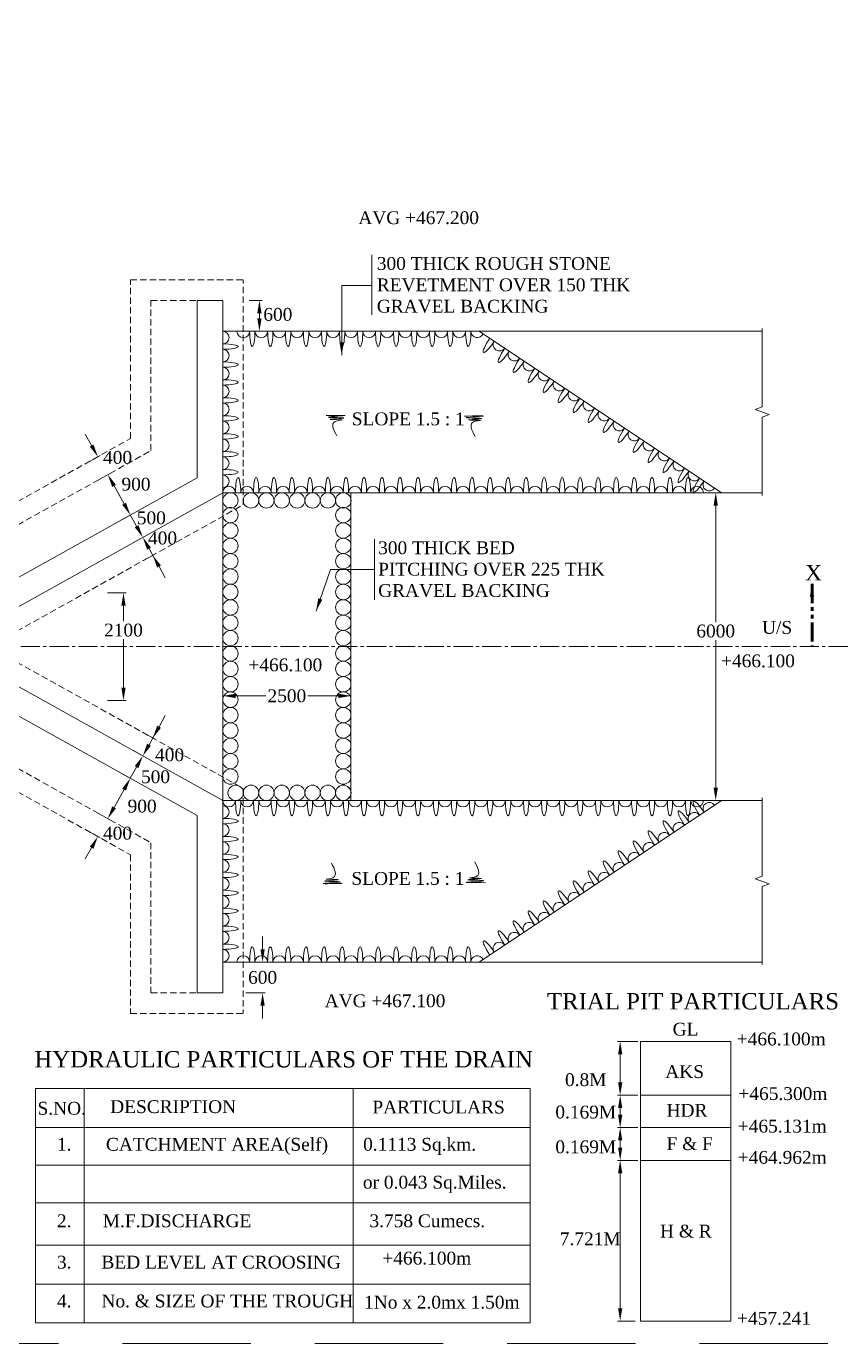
# Model space of a CAD drawing. Header units: metres. Extents: x -2039 to 105989, y -7158 to 44744.
# Drawn here: x 70612 to 86509, y -7158 to 18524 of the extents above; entities that cross this region are included whole.
import ezdxf

# ---------------------------------------------------------------- set-up
doc = ezdxf.new("R2010")
doc.units = ezdxf.units.M
doc.header["$LTSCALE"] = 10000
doc.header["$MEASUREMENT"] = 0
doc.header["$PDMODE"] = 34
for name, pattern in [('ACAD_ISO03W100', [30, 12, -18]), ('CENTER2', [1.125, 0.75, -0.125, 0.125, -0.125]), ('DASHED2', [0.375, 0.25, -0.125]), ('PHANTOM', [2.5, 1.25, -0.25, 0.25, -0.25, 0.25, -0.25])]:
    doc.linetypes.add(name, pattern=pattern)
doc.layers.get('0').update_dxf_attribs({"lineweight": 15})
for name, color, linetype, lineweight in [('5', 7, 'DASHED2', 15), ('CON HATCH', 8, 'Continuous', 13), ('DIM', 255, 'Continuous', 18), ('hatch', 8, 'Continuous', 13), ('ref', 7, 'DASHED2', 15), ('SLOPE', 8, 'Continuous', 5)]:
    doc.layers.add(name, color=color, linetype=linetype, lineweight=lineweight)
doc.styles.add('dim', font='times.ttf')
doc.styles.add('Rs', font='romans.shx')
doc.styles.get("Standard").update_dxf_attribs({"font": 'times.ttf', "height": 250})
doc.styles.add('TIMES', font='times.ttf', dxfattribs={"height": 250})
doc.dimstyles.new('RS-1', dxfattribs={"dimtxt": 2, "dimasz": 2, "dimexe": 1, "dimexo": 1, "dimgap": 1, "dimtad": 1, "dimdec": 0, "dimzin": 0, "dimdsep": 46, "dimtxsty": 'Rs', "dimcen": 0.5, "dimclrd": 256, "dimclre": 256, "dimclrt": 7, "dimadec": 0, "dimazin": 0, "dimtfac": 1, "dimtdec": 0, "dimtofl": 0, "dimtmove": 2, "dimatfit": 3, "dimfxl": 1, "dimtolj": 1, "dimtzin": 0, "dimlwd": 9, "dimlwe": 9, "dimarcsym": 0})
doc.dimstyles.new('SCALE', dxfattribs={"dimtxt": 250, "dimasz": 250, "dimexe": 50, "dimexo": 50, "dimgap": 50, "dimtad": 0, "dimtih": 1, "dimtoh": 1, "dimdec": 0, "dimzin": 0, "dimdsep": 46, "dimtxsty": 'dim', "dimcen": 0.09, "dimaunit": 1, "dimadec": 5, "dimazin": 0, "dimtfac": 1, "dimtdec": 0, "dimtofl": 0, "dimtmove": 0, "dimatfit": 3, "dimfxl": 1, "dimtolj": 1, "dimtzin": 0, "dimlwd": 13, "dimlwe": 9, "dimarcsym": 0})

# ---------------------------------------------------------------- blocks, each defined once
blk = doc.blocks.new('*D178')
at = {"color": 0, "lineweight": 9, "transparency": 16777216}
for p, q in [((83472, 9431), (84103, 9431)), ((83472, 3431), (84103, 3431))]:
    blk.add_line(p, q, dxfattribs=at)
at = {"color": 0, "lineweight": 13, "transparency": 16777216}
for p, q in [((84053, 9181), (84053, 6911)), ((84053, 3681), (84053, 6557))]:
    blk.add_line(p, q, dxfattribs=at)
at = {"color": 0, "transparency": 16777216}
for points in [[(84011, 9181), (84095, 9181), (84053, 9431)], [(84011, 3681), (84095, 3681), (84053, 3431)]]:
    blk.add_solid(points, dxfattribs=at)
at = {"layer": 'Defpoints', "color": 0, "transparency": 16777216}
for p in [(83422, 9431), (83422, 3431), (84053, 3431)]:
    blk.add_point(p, dxfattribs=at)
at = {"color": 0, "transparency": 16777216, "insert": (84053, 6734), "char_height": 250, "attachment_point": 5, "style": 'dim'}
blk.add_mtext('\\A1;6000', dxfattribs=at)
blk = doc.blocks.new('*D179')
at = {"color": 0, "lineweight": 9, "transparency": 16777216}
for p, q in [((72192, 7481), (72556, 7481)), ((72192, 5381), (72556, 5381))]:
    blk.add_line(p, q, dxfattribs=at)
at = {"color": 0, "lineweight": 13, "transparency": 16777216}
for p, q in [((72506, 7231), (72506, 6929)), ((72506, 5631), (72506, 6575))]:
    blk.add_line(p, q, dxfattribs=at)
at = {"color": 0, "transparency": 16777216}
for points in [[(72465, 7231), (72548, 7231), (72506, 7481)], [(72465, 5631), (72548, 5631), (72506, 5381)]]:
    blk.add_solid(points, dxfattribs=at)
at = {"layer": 'Defpoints', "color": 0, "transparency": 16777216}
for p in [(72142, 7481), (72142, 5381), (72506, 5381)]:
    blk.add_point(p, dxfattribs=at)
at = {"color": 0, "transparency": 16777216, "insert": (72506, 6752), "char_height": 250, "attachment_point": 5, "style": 'dim'}
blk.add_mtext('\\A1;2100', dxfattribs=at)
blk = doc.blocks.new('*D180')
at = {"color": 0, "lineweight": 13, "transparency": 16777216}
for p, q in [((72761, 8779), (72639, 8998)), ((73200, 7993), (73322, 7775))]:
    blk.add_line(p, q, dxfattribs=at)
at = {"color": 0, "lineweight": 9, "transparency": 16777216}
for p, q in [((72699, 8458), (72927, 8585)), ((72894, 8109), (73122, 8236))]:
    blk.add_line(p, q, dxfattribs=at)
at = {"color": 0, "transparency": 16777216}
for points in [[(72798, 8800), (72725, 8759), (72883, 8561)], [(73236, 8014), (73163, 7973), (73078, 8212)]]:
    blk.add_solid(points, dxfattribs=at)
at = {"layer": 'Defpoints', "color": 0, "transparency": 16777216}
for p in [(72883, 8561), (72656, 8434), (72851, 8085)]:
    blk.add_point(p, dxfattribs=at)
at = {"color": 0, "transparency": 16777216, "insert": (73268, 8547), "char_height": 250, "attachment_point": 5, "style": 'dim'}
blk.add_mtext('\\A1;400', dxfattribs=at)
blk = doc.blocks.new('*D181')
at = {"color": 0, "lineweight": 9, "transparency": 16777216}
for p, q in [((74442, 5288), (74442, 5521)), ((76942, 5288), (76942, 5521))]:
    blk.add_line(p, q, dxfattribs=at)
at = {"color": 0, "lineweight": 13, "transparency": 16777216}
for p, q in [((74692, 5471), (75283, 5471)), ((76692, 5471), (76100, 5471))]:
    blk.add_line(p, q, dxfattribs=at)
at = {"color": 0, "transparency": 16777216}
for points in [[(74692, 5513), (74692, 5429), (74442, 5471)], [(76692, 5513), (76692, 5429), (76942, 5471)]]:
    blk.add_solid(points, dxfattribs=at)
at = {"layer": 'Defpoints', "color": 0, "transparency": 16777216}
for p in [(76942, 5471), (74442, 5238), (76942, 5238)]:
    blk.add_point(p, dxfattribs=at)
at = {"color": 0, "transparency": 16777216, "insert": (75692, 5471), "char_height": 250, "attachment_point": 5, "style": 'dim'}
blk.add_mtext('\\A1;2500', dxfattribs=at)
blk = doc.blocks.new('*D182')
at = {"color": 0, "lineweight": 13, "transparency": 16777216}
for p, q in [((75219, 531), (75219, 781)), ((75219, -569), (75219, -819))]:
    blk.add_line(p, q, dxfattribs=at)
at = {"color": 0, "lineweight": 9, "transparency": 16777216}
for p, q in [((74892, 281), (75269, 281)), ((74892, -319), (75269, -319))]:
    blk.add_line(p, q, dxfattribs=at)
at = {"color": 0, "transparency": 16777216}
for points in [[(75177, 531), (75260, 531), (75219, 281)], [(75177, -569), (75260, -569), (75219, -319)]]:
    blk.add_solid(points, dxfattribs=at)
at = {"layer": 'Defpoints', "color": 0, "transparency": 16777216}
for p in [(74842, 281), (74842, -319), (75219, -319)]:
    blk.add_point(p, dxfattribs=at)
at = {"color": 0, "transparency": 16777216, "insert": (75219, -19), "char_height": 250, "attachment_point": 5, "style": 'dim'}
blk.add_mtext('\\A1;600', dxfattribs=at)
blk = doc.blocks.new('*D183')
at = {"color": 0, "lineweight": 9, "transparency": 16777216}
for p, q in [((74956, 13181), (75207, 13181)), ((74956, 12581), (75207, 12581))]:
    blk.add_line(p, q, dxfattribs=at)
at = {"color": 0, "lineweight": 13, "transparency": 16777216}
blk.add_line((75157, 12831), (75157, 12931), dxfattribs=at)
at = {"color": 0, "transparency": 16777216}
for points in [[(75115, 12931), (75198, 12931), (75157, 13181)], [(75115, 12831), (75198, 12831), (75157, 12581)]]:
    blk.add_solid(points, dxfattribs=at)
at = {"layer": 'Defpoints', "color": 0, "transparency": 16777216}
for p in [(74906, 13181), (75157, 13181), (74906, 12581)]:
    blk.add_point(p, dxfattribs=at)
at = {"color": 0, "transparency": 16777216, "insert": (75516, 12907), "char_height": 250, "attachment_point": 5, "style": 'dim'}
blk.add_mtext('\\A1;600', dxfattribs=at)
blk = doc.blocks.new('*D186')
at = {"color": 0, "lineweight": 13, "transparency": 16777216}
for p, q in [((72518, 9216), (72396, 9434)), ((73005, 8343), (73127, 8124))]:
    blk.add_line(p, q, dxfattribs=at)
at = {"color": 0, "lineweight": 9, "transparency": 16777216}
for p, q in [((72456, 8895), (72683, 9022)), ((72699, 8458), (72927, 8585))]:
    blk.add_line(p, q, dxfattribs=at)
at = {"color": 0, "transparency": 16777216}
for points in [[(72554, 9236), (72481, 9196), (72639, 8998)], [(73041, 8363), (72968, 8322), (72883, 8561)]]:
    blk.add_solid(points, dxfattribs=at)
at = {"layer": 'Defpoints', "color": 0, "transparency": 16777216}
for p in [(72639, 8998), (72412, 8871), (72656, 8434)]:
    blk.add_point(p, dxfattribs=at)
at = {"color": 0, "transparency": 16777216, "insert": (73049, 8940), "char_height": 250, "attachment_point": 5, "style": 'dim'}
blk.add_mtext('\\A1;500', dxfattribs=at)
blk = doc.blocks.new('*D187')
at = {"color": 0, "lineweight": 9, "transparency": 16777216}
for p, q in [((72017, 9681), (72245, 9808)), ((72456, 8895), (72683, 9022))]:
    blk.add_line(p, q, dxfattribs=at)
at = {"color": 0, "lineweight": 13, "transparency": 16777216}
blk.add_line((72518, 9216), (72323, 9565), dxfattribs=at)
at = {"color": 0, "transparency": 16777216}
for points in [[(72359, 9586), (72286, 9545), (72201, 9784)], [(72554, 9236), (72481, 9196), (72639, 8998)]]:
    blk.add_solid(points, dxfattribs=at)
at = {"layer": 'Defpoints', "color": 0, "transparency": 16777216}
for p in [(72201, 9784), (71973, 9657), (72412, 8871)]:
    blk.add_point(p, dxfattribs=at)
at = {"color": 0, "transparency": 16777216, "insert": (72750, 9597), "char_height": 250, "attachment_point": 5, "style": 'dim'}
blk.add_mtext('\\A1;900', dxfattribs=at)
blk = doc.blocks.new('*D188')
at = {"color": 0, "lineweight": 13, "transparency": 16777216}
for p, q in [((71884, 10351), (71762, 10570)), ((72323, 9565), (72445, 9347))]:
    blk.add_line(p, q, dxfattribs=at)
at = {"color": 0, "lineweight": 9, "transparency": 16777216}
for p, q in [((71822, 10030), (72050, 10157)), ((72017, 9681), (72245, 9808))]:
    blk.add_line(p, q, dxfattribs=at)
at = {"color": 0, "transparency": 16777216}
for points in [[(71921, 10371), (71848, 10331), (72006, 10133)], [(72359, 9586), (72286, 9545), (72201, 9784)]]:
    blk.add_solid(points, dxfattribs=at)
at = {"layer": 'Defpoints', "color": 0, "transparency": 16777216}
for p in [(72006, 10133), (71779, 10006), (71973, 9657)]:
    blk.add_point(p, dxfattribs=at)
at = {"color": 0, "transparency": 16777216, "insert": (72391, 10119), "char_height": 250, "attachment_point": 5, "style": 'dim'}
blk.add_mtext('\\A1;400', dxfattribs=at)
blk = doc.blocks.new('*D192')
at = {"color": 0, "lineweight": 13, "transparency": 16777216}
for p, q in [((73200, 4868), (73322, 5086)), ((72761, 4082), (72639, 3864))]:
    blk.add_line(p, q, dxfattribs=at)
at = {"color": 0, "lineweight": 9, "transparency": 16777216}
for p, q in [((72894, 4752), (73122, 4625)), ((72699, 4403), (72927, 4276))]:
    blk.add_line(p, q, dxfattribs=at)
at = {"color": 0, "transparency": 16777216}
for points in [[(73163, 4888), (73236, 4848), (73078, 4650)], [(72725, 4102), (72798, 4062), (72883, 4300)]]:
    blk.add_solid(points, dxfattribs=at)
at = {"layer": 'Defpoints', "color": 0, "transparency": 16777216}
for p in [(72851, 4777), (72656, 4427), (72883, 4300)]:
    blk.add_point(p, dxfattribs=at)
at = {"color": 0, "transparency": 16777216, "insert": (73405, 4320), "char_height": 250, "attachment_point": 5, "style": 'dim'}
blk.add_mtext('\\A1;400', dxfattribs=at)
blk = doc.blocks.new('*D189')
at = {"color": 0, "lineweight": 13, "transparency": 16777216}
for p, q in [((73005, 4519), (73127, 4737)), ((72518, 3645), (72396, 3427))]:
    blk.add_line(p, q, dxfattribs=at)
at = {"color": 0, "lineweight": 9, "transparency": 16777216}
for p, q in [((72699, 4403), (72927, 4276)), ((72456, 3966), (72683, 3839))]:
    blk.add_line(p, q, dxfattribs=at)
at = {"color": 0, "transparency": 16777216}
for points in [[(72968, 4539), (73041, 4498), (72883, 4300)], [(72481, 3666), (72554, 3625), (72639, 3864)]]:
    blk.add_solid(points, dxfattribs=at)
at = {"layer": 'Defpoints', "color": 0, "transparency": 16777216}
for p in [(72656, 4427), (72412, 3991), (72639, 3864)]:
    blk.add_point(p, dxfattribs=at)
at = {"color": 0, "transparency": 16777216, "insert": (73131, 3892), "char_height": 250, "attachment_point": 5, "style": 'dim'}
blk.add_mtext('\\A1;500', dxfattribs=at)
blk = doc.blocks.new('*D190')
at = {"color": 0, "lineweight": 9, "transparency": 16777216}
for p, q in [((72456, 3966), (72683, 3839)), ((72017, 3180), (72245, 3053))]:
    blk.add_line(p, q, dxfattribs=at)
at = {"color": 0, "lineweight": 13, "transparency": 16777216}
blk.add_line((72518, 3645), (72323, 3296), dxfattribs=at)
at = {"color": 0, "transparency": 16777216}
for points in [[(72481, 3666), (72554, 3625), (72639, 3864)], [(72286, 3316), (72359, 3276), (72201, 3078)]]:
    blk.add_solid(points, dxfattribs=at)
at = {"layer": 'Defpoints', "color": 0, "transparency": 16777216}
for p in [(72412, 3991), (71973, 3205), (72201, 3078)]:
    blk.add_point(p, dxfattribs=at)
at = {"color": 0, "transparency": 16777216, "insert": (72870, 3320), "char_height": 250, "attachment_point": 5, "style": 'dim'}
blk.add_mtext('\\A1;900', dxfattribs=at)
blk = doc.blocks.new('*D191')
at = {"color": 0, "lineweight": 13, "transparency": 16777216}
for p, q in [((72323, 3296), (72445, 3514)), ((71884, 2510), (71762, 2292))]:
    blk.add_line(p, q, dxfattribs=at)
at = {"color": 0, "lineweight": 9, "transparency": 16777216}
for p, q in [((72017, 3180), (72245, 3053)), ((71822, 2831), (72050, 2704))]:
    blk.add_line(p, q, dxfattribs=at)
at = {"color": 0, "transparency": 16777216}
for points in [[(72286, 3316), (72359, 3276), (72201, 3078)], [(71848, 2530), (71921, 2490), (72006, 2729)]]:
    blk.add_solid(points, dxfattribs=at)
at = {"layer": 'Defpoints', "color": 0, "transparency": 16777216}
for p in [(71973, 3205), (71779, 2855), (72006, 2729)]:
    blk.add_point(p, dxfattribs=at)
at = {"color": 0, "transparency": 16777216, "insert": (72390, 2792), "char_height": 250, "attachment_point": 5, "style": 'dim'}
blk.add_mtext('\\A1;400', dxfattribs=at)
blk = doc.blocks.new('*D200')
at = {"color": 0, "lineweight": 9, "transparency": 16777216}
for p, q in [((82534, -2315), (82140, -2315)), ((82534, -2947), (82140, -2947))]:
    blk.add_line(p, q, dxfattribs=at)
at = {"color": 0, "lineweight": 13, "transparency": 16777216}
blk.add_line((82190, -2565), (82190, -2697), dxfattribs=at)
at = {"color": 0, "transparency": 16777216}
for points in [[(82149, -2565), (82232, -2565), (82190, -2315)], [(82149, -2697), (82232, -2697), (82190, -2947)]]:
    blk.add_solid(points, dxfattribs=at)
at = {"layer": 'Defpoints', "color": 0, "transparency": 16777216}
for p in [(82584, -2315), (82190, -2947), (82584, -2947)]:
    blk.add_point(p, dxfattribs=at)
at = {"color": 0, "transparency": 16777216, "insert": (81519, -2646), "char_height": 250, "attachment_point": 5, "style": 'dim'}
blk.add_mtext('\\A1;0.169M', dxfattribs=at)
blk = doc.blocks.new('*D201')
at = {"color": 0, "lineweight": 9, "transparency": 16777216}
for p, q in [((82534, -2947), (82140, -2947)), ((82534, -3585), (82140, -3585))]:
    blk.add_line(p, q, dxfattribs=at)
at = {"color": 0, "lineweight": 13, "transparency": 16777216}
blk.add_line((82190, -3197), (82190, -3335), dxfattribs=at)
at = {"color": 0, "transparency": 16777216}
for points in [[(82149, -3197), (82232, -3197), (82190, -2947)], [(82149, -3335), (82232, -3335), (82190, -3585)]]:
    blk.add_solid(points, dxfattribs=at)
at = {"layer": 'Defpoints', "color": 0, "transparency": 16777216}
for p in [(82584, -2947), (82190, -3585), (82584, -3585)]:
    blk.add_point(p, dxfattribs=at)
at = {"color": 0, "transparency": 16777216, "insert": (81519, -3324), "char_height": 250, "attachment_point": 5, "style": 'dim'}
blk.add_mtext('\\A1;0.169M', dxfattribs=at)
blk = doc.blocks.new('*D202')
at = {"color": 0, "lineweight": 9, "transparency": 16777216}
for p, q in [((82534, -1267), (82140, -1267)), ((82534, -2315), (82140, -2315))]:
    blk.add_line(p, q, dxfattribs=at)
at = {"color": 0, "lineweight": 13, "transparency": 16777216}
blk.add_line((82190, -1517), (82190, -2065), dxfattribs=at)
at = {"color": 0, "transparency": 16777216}
for points in [[(82149, -1517), (82232, -1517), (82190, -1267)], [(82149, -2065), (82232, -2065), (82190, -2315)]]:
    blk.add_solid(points, dxfattribs=at)
at = {"layer": 'Defpoints', "color": 0, "transparency": 16777216}
for p in [(82584, -1267), (82190, -2315), (82584, -2315)]:
    blk.add_point(p, dxfattribs=at)
at = {"color": 0, "transparency": 16777216, "insert": (81519, -2015), "char_height": 250, "attachment_point": 5, "style": 'dim'}
blk.add_mtext('\\A1;0.8M', dxfattribs=at)
blk = doc.blocks.new('*D203')
at = {"color": 0, "lineweight": 9, "transparency": 16777216}
for p, q in [((82484, -3585), (82140, -3585)), ((82484, -6719), (82140, -6719))]:
    blk.add_line(p, q, dxfattribs=at)
at = {"color": 0, "lineweight": 13, "transparency": 16777216}
blk.add_line((82190, -3835), (82190, -6469), dxfattribs=at)
at = {"color": 0, "transparency": 16777216}
for points in [[(82149, -3835), (82232, -3835), (82190, -3585)], [(82149, -6469), (82232, -6469), (82190, -6719)]]:
    blk.add_solid(points, dxfattribs=at)
at = {"layer": 'Defpoints', "color": 0, "transparency": 16777216}
for p in [(82534, -3585), (82190, -6719), (82534, -6719)]:
    blk.add_point(p, dxfattribs=at)
at = {"color": 0, "transparency": 16777216, "insert": (81606, -5117), "char_height": 250, "attachment_point": 5, "style": 'dim'}
blk.add_mtext('\\A1;7.721M', dxfattribs=at)

msp = doc.modelspace()

# ---------------------------------------------------------------- linework, layer by layer
at = {"color": 8, "linetype": 'CENTER2', "lineweight": 15, "ltscale": 0.05}
msp.add_line((-935, 6430.7), (86930.5, 6430.7), dxfattribs=at)
at = {"layer": '5', "color": 5, "linetype": 'DASHED2', "ltscale": 0.05}
for p, q in [((72641.8, 10487.6), (72641.8, 13580.7)), ((72641.8, 13580.7), (74841.8, 13580.7)), ((74841.8, 9195.8), (74841.8, 13580.7)), ((73041.8, 10252.7), (73041.8, 13180.7)), ((73041.8, 13180.7), (73941.8, 13180.7)), ((70441.8, 9260.2), (72641.8, 10487.6)), ((70441.8, 8802.1), (73041.8, 10252.7)), ((70423.5, 6730.7), (74841.8, 9195.8)), ((70423.5, 6130.7), (74841.8, 3665.6)), ((70441.8, 4059.3), (73041.8, 2608.6)), ((70441.8, 3601.2), (72641.8, 2373.8)), ((74841.8, 3665.6), (74841.8, -719.3)), ((73041.8, 2608.6), (73041.8, -319.3)), ((72641.8, 2373.8), (72641.8, -719.3)), ((73041.8, -319.3), (73941.8, -319.3)), ((72641.8, -719.3), (74841.8, -719.3))]:
    msp.add_line(p, q, dxfattribs=at)
at = {"layer": 'CON HATCH', "color": 3, "ltscale": 10000}
for p, q in [((73941.8, 9724.3), (73941.8, 13180.7)), ((73941.8, 13180.7), (74441.8, 13180.7)), ((74441.8, 9430.7), (74441.8, 13180.7)), ((74441.8, 12580.7), (79441, 12580.7)), ((84166, 9430.7), (79441, 12580.7)), ((79441, 12580.7), (84958.3, 12580.7)), ((70189.4, 7630.7), (73941.8, 9724.3)), ((70319.4, 7130.7), (74441.8, 9430.7)), ((74441.8, 9430.7), (84166, 9430.7)), ((74441.8, 9430.7), (74441.8, 3430.7)), ((76941.8, 9430.7), (76941.8, 3430.7)), ((84166, 9430.7), (84958.3, 9430.7)), ((70319.4, 5730.7), (74441.8, 3430.7)), ((70189.4, 5230.7), (73941.8, 3137.1)), ((74441.8, 3430.7), (84166, 3430.7)), ((74441.8, 3430.7), (74441.8, -319.3)), ((84166, 3430.7), (79441, 280.7)), ((84166, 3430.7), (84958.3, 3430.7)), ((73941.8, 3137.1), (73941.8, -319.3)), ((74441.8, 280.7), (79441, 280.7)), ((79441, 280.7), (84958.3, 280.7)), ((73941.8, -319.3), (74441.8, -319.3)), ((82584.2, -1266.7), (84348.3, -1266.7)), ((82584.2, -1266.7), (82584.2, -6719)), ((84348.3, -1266.7), (84348.3, -6719)), ((82584.2, -2315.1), (84348.3, -2315.1)), ((82584.2, -2946.5), (84348.3, -2946.5)), ((82584.2, -3584.5), (84348.3, -3584.5)), ((82584.2, -6719), (84348.3, -6719))]:
    msp.add_line(p, q, dxfattribs=at)
at = {"layer": 'DIM', "color": 7}
msp.add_line((77348.3, 14071), (77348.3, 12896.8), dxfattribs=at)
at = {"layer": 'DIM'}
msp.add_line((77397.4, 7341.4), (77397.4, 8527.9), dxfattribs=at)
at = {"layer": 'hatch', "color": 7, "lineweight": 20}
for p, q in [((70791.9, -2181.5), (80435.4, -2181.5)), ((70791.9, -6754.3), (70791.9, -2181.5)), ((71736.7, -2181.5), (71736.7, -6754.3)), ((76981.4, -2181.5), (76981.4, -6754.3)), ((80435.4, -2181.5), (80435.4, -6754.3)), ((80435.4, -2942.1), (70791.9, -2942.1)), ((80435.4, -3676.1), (70791.9, -3676.1)), ((80435.4, -4410.1), (70791.9, -4410.1)), ((80435.4, -5239.3), (70791.9, -5239.3)), ((80435.4, -5996.8), (70791.9, -5996.8)), ((80435.4, -6754.3), (70791.9, -6754.3))]:
    msp.add_line(p, q, dxfattribs=at)
at = {"layer": 'ref'}
msp.add_lwpolyline([(-1606.9, 38641.5), (104990.1, 38641.5), (104990.1, -7158.5), (-1606.9, -7158.5)], close=True, dxfattribs=at)
at = {"layer": 'SLOPE'}
for points in [[(84958.3, 12630.7), (84958.3, 11105.7), (84820.9, 11055.7), (85095.7, 10955.7), (84958.3, 10905.7), (84958.3, 9380.7)], [(84958.3, 3480.7), (84958.3, 1955.7), (84820.9, 1905.7), (85095.7, 1805.7), (84958.3, 1755.7), (84958.3, 230.7)]]:
    msp.add_lwpolyline(points, dxfattribs=at)
for centre in [(74591.7, 9280.7), (74993.2, 9280.7), (75293, 9280.7), (75592.9, 9280.7), (75892.7, 9280.7), (76192.6, 9280.7), (76492.5, 9280.7), (76792.3, 9280.7), (74591.7, 8995.2), (76791.9, 8995.2), (74591.7, 8695.3), (76791.9, 8695.3), (74591.7, 8395.5), (76791.9, 8395.5), (74591.7, 8095.6), (76791.9, 8095.6), (74591.7, 7795.8), (76791.9, 7795.8), (74591.7, 7495.9), (76791.9, 7495.9), (74591.7, 7196.1), (76791.9, 7196.1), (74591.7, 6896.2), (76791.9, 6896.2), (74591.7, 6596.3), (76791.9, 6596.3), (74591.7, 6296.5), (76791.9, 6296.5), (74591.7, 5996.6), (76791.9, 5996.6), (74591.7, 5696.8), (76791.9, 5696.8), (74591.7, 5396.9), (76791.9, 5396.9), (74591.7, 5097), (76791.9, 5097), (74591.7, 4797.2), (76791.9, 4797.2), (74591.7, 4497.3), (76791.9, 4497.3), (74591.7, 4197.5), (76791.9, 4197.5), (74591.7, 3897.6), (76791.9, 3897.6), (74693.3, 3580.7), (74993.2, 3580.7), (75293, 3580.6), (75592.9, 3580.6), (75892.7, 3580.6), (76192.6, 3580.6), (76492.5, 3580.6), (76790.6, 3580.6), (76792.3, 3580.6)]:
    msp.add_circle(centre, 149.9, dxfattribs=at)
for centre, start, end in [((74441.8, 12456.8), 270.00142, 90.00142), ((74842, 12580.7), 180, 0), ((75193.3, 12580.7), 180, 0), ((75544.5, 12580.7), 180, 0), ((75891.1, 12580.7), 180, 0), ((76242.4, 12580.7), 180, 0), ((76593.6, 12580.7), 180, 0), ((76944.9, 12580.7), 180, 0), ((77296.1, 12580.7), 180, 0), ((77647.3, 12580.7), 180, 0), ((77998.6, 12580.7), 180, 0), ((78349.8, 12580.7), 180, 0), ((78701.1, 12580.7), 180, 0), ((79052.3, 12580.7), 180, 0), ((79403.6, 12580.7), 180, 335.93911), ((79836.3, 12317.2), 146.30949, 326.30949), ((74441.8, 12105.6), 270.00142, 90.00142), ((80128.6, 12122.3), 146.30949, 326.30949), ((74441.8, 11754.3), 270.00142, 90.00142), ((80420.8, 11927.5), 146.30949, 326.30949), ((80713.1, 11732.7), 146.30949, 326.30949), ((81005.4, 11537.8), 146.30949, 326.30949), ((74441.8, 11407.8), 270.00142, 90.00142), ((81297.6, 11343), 146.30949, 326.30949), ((74441.8, 11056.5), 270.00142, 90.00142), ((81589.9, 11148.1), 146.30949, 326.30949), ((74441.8, 10705.3), 270.00142, 90.00142), ((81882.1, 10953.3), 146.30949, 326.30949), ((82174.4, 10758.5), 146.30949, 326.30949), ((82466.6, 10563.6), 146.30949, 326.30949), ((74441.8, 10354), 270.00142, 90.00142), ((82758.9, 10368.8), 146.30949, 326.30949), ((74441.8, 10007.5), 270.00142, 90.00142), ((83051.2, 10173.9), 146.30949, 326.30949), ((83343.4, 9979.1), 146.30949, 326.30949), ((74441.8, 9656.2), 270.00142, 90.00142), ((83635.7, 9784.3), 146.30949, 326.30949), ((74565.7, 9430.7), 0, 180), ((74916.9, 9430.7), 0, 180), ((75268.2, 9430.7), 0, 180), ((75614.7, 9430.6), 0, 180), ((75966, 9430.6), 0, 180), ((76317.2, 9430.6), 0, 180), ((76668.5, 9430.6), 0, 180), ((77019.7, 9430.6), 0, 180), ((77371, 9430.6), 0, 180), ((77722.2, 9430.6), 0, 180), ((78073.5, 9430.6), 0, 180), ((78424.7, 9430.6), 0, 180), ((78776, 9430.6), 0, 180), ((79127.2, 9430.6), 0, 180), ((79478.5, 9430.6), 0, 180), ((79829.7, 9430.6), 0, 180), ((80181, 9430.6), 0, 180), ((80532.2, 9430.6), 0, 180), ((80883.5, 9430.6), 0, 180), ((81234.7, 9430.6), 0, 180), ((81586, 9430.6), 0, 180), ((81937.2, 9430.7), 0, 180), ((82288.5, 9430.7), 0, 180), ((82639.7, 9430.7), 0, 180), ((82986.3, 9430.6), 0, 180), ((83337.5, 9430.6), 0, 180), ((83688.8, 9430.6), 0, 180), ((83927.9, 9589.4), 146.30949, 326.30949), ((74565.7, 3430.7), 180, 0), ((74916.9, 3430.7), 180, 0), ((75268.2, 3430.7), 180, 0), ((75614.7, 3430.7), 180, 0), ((75966, 3430.7), 180, 0), ((76317.2, 3430.7), 180, 0), ((76668.5, 3430.7), 180, 0), ((77019.7, 3430.7), 180, 0), ((77371, 3430.7), 180, 0), ((77722.2, 3430.7), 180, 0), ((78073.5, 3430.7), 180, 0), ((78424.7, 3430.7), 180, 0), ((78776, 3430.7), 180, 0), ((79127.2, 3430.7), 180, 0), ((79478.5, 3430.7), 180, 0), ((79829.7, 3430.7), 180, 0), ((80181, 3430.7), 180, 0), ((80532.2, 3430.7), 180, 0), ((80883.5, 3430.7), 180, 0), ((81234.7, 3430.7), 180, 0), ((81586, 3430.7), 180, 0), ((81937.2, 3430.7), 180, 0), ((82288.5, 3430.7), 180, 0), ((82639.7, 3430.7), 180, 0), ((82986.3, 3430.7), 180, 0), ((83337.5, 3430.7), 180, 0), ((83688.8, 3430.7), 180, 0), ((83927.9, 3272), 33.69051, 213.69051), ((74441.8, 3205.2), 269.99858, 89.99858), ((83635.7, 3077.1), 33.69051, 213.69051), ((74441.8, 2853.9), 269.99858, 89.99858), ((83343.4, 2882.3), 33.69051, 213.69051), ((74441.8, 2507.4), 269.99858, 89.99858), ((82758.9, 2492.6), 33.69051, 213.69051), ((83051.2, 2687.4), 33.69051, 213.69051), ((82466.6, 2297.8), 33.69051, 213.69051), ((74441.8, 2156.1), 269.99858, 89.99858), ((82174.4, 2102.9), 33.69051, 213.69051), ((74441.8, 1804.9), 269.99858, 89.99858), ((81589.9, 1713.2), 33.69051, 213.69051), ((81882.1, 1908.1), 33.69051, 213.69051), ((74441.8, 1453.6), 269.99858, 89.99858), ((81297.6, 1518.4), 33.69051, 213.69051), ((81005.4, 1323.6), 33.69051, 213.69051), ((74441.8, 1107), 269.99858, 89.99858), ((80420.8, 933.9), 33.69051, 213.69051), ((80713.1, 1128.7), 33.69051, 213.69051), ((74441.8, 755.8), 269.99858, 89.99858), ((80128.6, 739), 33.69051, 213.69051), ((74441.8, 404.5), 269.99858, 89.99858), ((79836.3, 544.2), 33.69051, 213.69051), ((74842, 280.7), 0, 180), ((75193.3, 280.7), 0, 180), ((75544.5, 280.7), 0, 180), ((75891.1, 280.6), 0, 180), ((76242.4, 280.6), 0, 180), ((76593.6, 280.6), 0, 180), ((76944.9, 280.6), 0, 180), ((77296.1, 280.6), 0, 180), ((77647.3, 280.6), 0, 180), ((77998.6, 280.6), 0, 180), ((78349.8, 280.6), 0, 180), ((78701.1, 280.6), 0, 180), ((79052.3, 280.6), 0, 180), ((79403.6, 280.6), 24.06089, 180)]:
    msp.add_arc(centre, 123.8, start, end, dxfattribs=at)
at = {"layer": 'SLOPE', "extrusion": (0, 0, -1)}
for centre, major_axis in [((74441.8, 12281.2), (298.7, 0)), ((79690.2, 12414.6), (-165.7, -248.5)), ((79982.5, 12219.8), (-165.7, -248.5)), ((74441.8, 11930), (298.7, 0)), ((80274.7, 12024.9), (-165.7, -248.5)), ((80567, 11830.1), (-165.7, -248.5)), ((74441.8, 11583.4), (298.7, 0)), ((80859.2, 11635.2), (-165.7, -248.5)), ((81151.5, 11440.4), (-165.7, -248.5)), ((74441.8, 11232.1), (298.7, 0)), ((81443.7, 11245.6), (-165.7, -248.5)), ((81736, 11050.7), (-165.7, -248.5)), ((74441.8, 10880.9), (298.7, 0)), ((82028.3, 10855.9), (-165.7, -248.5)), ((74441.8, 10529.7), (298.7, 0)), ((82320.5, 10661), (-165.7, -248.5)), ((82612.8, 10466.2), (-165.7, -248.5)), ((82905, 10271.4), (-165.7, -248.5)), ((74441.8, 10183.1), (298.7, 0)), ((83197.3, 10076.5), (-165.7, -248.5)), ((74441.8, 9831.8), (298.7, 0)), ((83489.5, 9881.7), (-165.7, -248.5)), ((74741.3, 9430.7), (0, 298.7)), ((75092.5, 9430.7), (0, 298.7)), ((75439.1, 9430.6), (0, 298.7)), ((75790.4, 9430.6), (0, 298.7)), ((76141.6, 9430.6), (0, 298.7)), ((76492.9, 9430.6), (0, 298.7)), ((76844.1, 9430.6), (0, 298.7)), ((77195.4, 9430.6), (0, 298.7)), ((77546.6, 9430.6), (0, 298.7)), ((77897.9, 9430.6), (0, 298.7)), ((78249.1, 9430.6), (0, 298.7)), ((78600.3, 9430.6), (0, 298.7)), ((78951.6, 9430.6), (0, 298.7)), ((79302.8, 9430.6), (0, 298.7)), ((79654.1, 9430.6), (0, 298.7)), ((80005.3, 9430.6), (0, 298.7)), ((80356.6, 9430.6), (0, 298.7)), ((80707.8, 9430.6), (0, 298.7)), ((81059.1, 9430.6), (0, 298.7)), ((81410.3, 9430.6), (0, 298.7)), ((81761.6, 9430.7), (0, 298.7)), ((82112.8, 9430.7), (0, 298.7)), ((82464.1, 9430.7), (0, 298.7)), ((82810.7, 9430.6), (0, 298.7)), ((83161.9, 9430.6), (0, 298.7)), ((83513.2, 9430.6), (0, 298.7)), ((83781.8, 9686.8), (-165.7, -248.5)), ((75017.7, 280.7), (0, 298.7)), ((75368.9, 280.7), (0, 298.7)), ((75715.5, 280.6), (0, 298.7)), ((76066.7, 280.6), (0, 298.7)), ((76418, 280.6), (0, 298.7)), ((76769.2, 280.6), (0, 298.7)), ((77120.5, 280.6), (0, 298.7)), ((77471.7, 280.6), (0, 298.7)), ((77823, 280.6), (0, 298.7)), ((78174.2, 280.6), (0, 298.7)), ((78525.5, 280.6), (0, 298.7)), ((78876.7, 280.6), (0, 298.7)), ((79228, 280.6), (0, 298.7))]:
    msp.add_ellipse(centre, major_axis=major_axis, ratio=0.1733642, start_param=4.712389, end_param=7.8539816, dxfattribs=at)
at = {"layer": 'SLOPE'}
for centre, major_axis in [((75017.7, 12580.7), (0, -298.7)), ((75368.9, 12580.7), (0, -298.7)), ((75715.5, 12580.7), (0, -298.7)), ((76066.7, 12580.7), (0, -298.7)), ((76418, 12580.7), (0, -298.7)), ((76769.2, 12580.7), (0, -298.7)), ((77120.5, 12580.7), (0, -298.7)), ((77471.7, 12580.7), (0, -298.7)), ((77823, 12580.7), (0, -298.7)), ((78174.2, 12580.7), (0, -298.7)), ((78525.5, 12580.7), (0, -298.7)), ((78876.7, 12580.7), (0, -298.7)), ((79228, 12580.7), (0, -298.7)), ((74741.3, 3430.7), (0, -298.7)), ((75092.5, 3430.7), (0, -298.7)), ((75439.1, 3430.7), (0, -298.7)), ((75790.4, 3430.7), (0, -298.7)), ((76141.6, 3430.7), (0, -298.7)), ((76492.9, 3430.7), (0, -298.7)), ((76844.1, 3430.7), (0, -298.7)), ((77195.4, 3430.7), (0, -298.7)), ((77546.6, 3430.7), (0, -298.7)), ((77897.9, 3430.7), (0, -298.7)), ((78249.1, 3430.7), (0, -298.7)), ((78600.3, 3430.7), (0, -298.7)), ((78951.6, 3430.7), (0, -298.7)), ((79302.8, 3430.7), (0, -298.7)), ((79654.1, 3430.7), (0, -298.7)), ((80005.3, 3430.7), (0, -298.7)), ((80356.6, 3430.7), (0, -298.7)), ((80707.8, 3430.7), (0, -298.7)), ((81059.1, 3430.7), (0, -298.7)), ((81410.3, 3430.7), (0, -298.7)), ((81761.6, 3430.7), (0, -298.7)), ((82112.8, 3430.7), (0, -298.7)), ((82464.1, 3430.7), (0, -298.7)), ((82810.7, 3430.7), (0, -298.7)), ((83161.9, 3430.7), (0, -298.7)), ((83513.2, 3430.7), (0, -298.7)), ((83781.8, 3174.5), (-165.7, 248.5)), ((83489.5, 2979.7), (-165.7, 248.5)), ((74441.8, 3029.5), (298.7, 0)), ((82905, 2590), (-165.7, 248.5)), ((83197.3, 2784.9), (-165.7, 248.5)), ((74441.8, 2678.3), (298.7, 0)), ((82612.8, 2395.2), (-165.7, 248.5)), ((74441.8, 2331.7), (298.7, 0)), ((82320.5, 2200.3), (-165.7, 248.5)), ((81736, 1810.7), (-165.7, 248.5)), ((82028.3, 2005.5), (-165.7, 248.5)), ((74441.8, 1980.5), (298.7, 0)), ((81443.7, 1615.8), (-165.7, 248.5)), ((74441.8, 1629.2), (298.7, 0)), ((81151.5, 1421), (-165.7, 248.5)), ((74441.8, 1278), (298.7, 0)), ((80567, 1031.3), (-165.7, 248.5)), ((80859.2, 1226.1), (-165.7, 248.5)), ((80274.7, 836.5), (-165.7, 248.5)), ((74441.8, 931.4), (298.7, 0)), ((79982.5, 641.6), (-165.7, 248.5)), ((74441.8, 580.2), (298.7, 0)), ((79690.2, 446.8), (-165.7, 248.5))]:
    msp.add_ellipse(centre, major_axis=major_axis, ratio=0.1733642, start_param=4.712389, end_param=7.8539816, dxfattribs=at)
for points in [[(76459.3, 10935.3), (76818.1, 10935.3), (76495.8, 10903.6), (76799.7, 10887.5), (76537, 10860.6), (76768.2, 10851.6), (76636.1, 10822.5), (76667.8, 10537.9)], [(79155, 10924.7), (79513.8, 10924.7), (79191.4, 10893.1), (79495.4, 10876.9), (79232.7, 10850), (79463.8, 10841.1), (79331.8, 10811.9), (79363.4, 10527.3)], [(76767.7, 1813.7), (76408.9, 1813.7), (76731.3, 1845.3), (76427.3, 1861.5), (76690, 1888.4), (76458.9, 1897.3), (76590.9, 1926.4), (76559.3, 2211.1)], [(79562, 1837), (79203.2, 1837), (79525.6, 1868.6), (79221.7, 1884.8), (79484.3, 1911.7), (79253.2, 1920.6), (79385.3, 1949.8), (79353.6, 2234.4)]]:
    msp.add_spline(points, degree=3, dxfattribs=at)

# ---------------------------------------------------------------- texts
at = {"style": 'TIMES'}
for s, height, p in [('AVG +467.200', 250, (77085.1, 14668.1)), ('SLOPE 1.5 : 1', 250, (76957.4, 10746.3)), ('+466.100', 250, (74942.1, 5950.4)), ('SLOPE 1.5 : 1', 250, (76950.5, 1786.8)), ('AVG +467.100', 250, (76429.5, -598.9)), ('TRIAL PIT PARTICULARS', 320, (80763.2, -642.8)), ('HYDRAULIC PARTICULARS OF THE DRAIN', 320, (70768.8, -1773.6)), ('S.NO.', 250, (70830.2, -2694.2)), ('DESCRIPTION', 250, (72247.5, -2662.7)), ('PARTICULARS', 250, (77359.3, -2671.2))]:
    msp.add_text(s, height=height, dxfattribs=at).set_placement(p)
for s, p in [('U/S', (84955.9, 6680)), ('+466.100', (84157, 6027.9))]:
    msp.add_text(s, height=250, rotation=360).set_placement(p)
at = {"linetype": 'ACAD_ISO03W100', "lineweight": 100}
for s, p in [('GL', (83213.1, -1152.4)), ('+466.100m', (84463.6, -1343)), ('AKS', (83069.4, -1980)), ('+465.300m', (84496.6, -2408.4)), ('HDR', (83094.3, -2735)), ('+465.131m', (84483.9, -3042.3)), ('1.', (71209, -3396.7)), ('CATCHMENT AREA(Self)', (72164.2, -3396.7)), ('0.1113 Sq.km.', (77178.6, -3396.7)), ('F & F', (83094.3, -3384.2)), ('+464.962m', (84483.9, -3651)), ('or 0.043 Sq.Miles.', (77174.7, -4135.2)), ('2.', (71209, -4888.2)), ('M.F.DISCHARGE', (72103, -4888.2)), ('H & R', (82967.3, -5089)), ('+466.100m', (77552.7, -5616)), ('3.', (71209, -5693.9)), ('BED LEVEL AT CROOSING', (72076.8, -5693.9)), ('4.', (71209, -6451.4)), ('No. & SIZE OF THE TROUGH', (72076.8, -6451.4)), ('1No x 2.0mx 1.50m', (77197, -6474.8)), ('+457.241', (84469.8, -6789.1))]:
    msp.add_text(s, height=250, dxfattribs=at).set_placement(p)
at = {"char_height": 250, "attachment_point": 1}
for s, insert, width in [('300 THICK ROUGH STONE REVETMENT OVER 150 THK GRAVEL BACKING ', (77445.7, 14026.1), 5225.331), ('300 THICK BED PITCHING OVER 225 THK GRAVEL BACKING', (77472.1, 8483.3), 4429.62)]:
    msp.add_mtext(s, dxfattribs=dict(at, insert=insert, width=width))
at = {"linetype": 'ACAD_ISO03W100', "lineweight": 100, "insert": (85797, 8021.3), "char_height": 300, "width": 152.617, "attachment_point": 1}
msp.add_mtext('X', dxfattribs=at)
at = {"layer": 'hatch', "color": 7, "lineweight": 20}
msp.add_text('3.758 Cumecs.', height=250, dxfattribs=at).set_placement((77301.9, -4888.2))

# ---------------------------------------------------------------- dimensions: what is measured, and where the dimension line sits
for base, p1, p2, angle, picture, middle in [((75156.7, 13180.7), (74906.2, 12580.7), (74906.2, 13180.7), 90, '*D183', (75516, 12907.5)), ((72200.9, 9783.6), (72412, 8870.8), (71973.5, 9656.7), 119.15855, '*D187', (72750.1, 9597.4)), ((84052.9, 3430.7), (83422.5, 9430.7), (83422.5, 3430.7), 270, '*D178', (84052.9, 6734)), ((72506.3, 5380.7), (72142.3, 7480.7), (72142.3, 5380.7), 270, '*D179', (72506.3, 6752.2)), ((72883, 4300.4), (72850.5, 4776.6), (72655.6, 4427.3), 240.84145, '*D192', (73405, 4319.7)), ((72639.4, 3863.8), (72655.6, 4427.3), (72412, 3990.6), 240.84145, '*D189', (73131.2, 3892.5)), ((72200.9, 3077.8), (72412, 3990.6), (71973.5, 3204.7), 240.84145, '*D190', (72869.8, 3319.6)), ((72006, 2728.5), (71973.5, 3204.7), (71778.6, 2855.4), 240.84145, '*D191', (72389.7, 2792.5))]:
    dim = msp.add_linear_dim(base=base, p1=p1, p2=p2, angle=angle, dimstyle='SCALE', override={"dimtmove": 2})
    dim.commit()
    dim.dimension.update_dxf_attribs({"geometry": picture, "text_midpoint": middle, "dimtype": 161})
for p1, p2, distance, picture, middle in [((71973.5, 9656.7), (71778.6, 10006), -260.4, '*D188', (72391, 10118.7)), ((72655.6, 8434.1), (72412, 8870.8), -260.4, '*D186', (73048.8, 8939.8)), ((72850.5, 8084.8), (72655.6, 8434.1), -260.4, '*D180', (73268, 8546.8)), ((74441.8, 5237.8), (76941.8, 5237.8), 233.4, '*D181', (75691.8, 5471.1)), ((74841.8, 280.7), (74841.8, -319.3), 376.8, '*D182', (75218.6, -19.3))]:
    dim = msp.add_aligned_dim(p1=p1, p2=p2, distance=distance, dimstyle='SCALE', override={"dimtmove": 2})
    dim.commit()
    dim.dimension.update_dxf_attribs({"geometry": picture, "text_midpoint": middle})
for base, p1, p2, text, picture, middle in [((82190.2, -2315.1), (82584.2, -1266.7), (82584.2, -2315.1), '0.8M', '*D202', (81518.9, -2015)), ((82190.2, -2946.5), (82584.2, -2315.1), (82584.2, -2946.5), '0.169M', '*D200', (81518.9, -2646.4)), ((82190.2, -3584.5), (82584.2, -2946.5), (82584.2, -3584.5), '0.169M', '*D201', (81518.9, -3324.4)), ((82190.2, -6719), (82534.2, -3584.5), (82534.2, -6719), '7.721M', '*D203', (81605.9, -5116.8))]:
    dim = msp.add_linear_dim(base=base, p1=p1, p2=p2, angle=90, text=text, dimstyle='SCALE', override={"dimtmove": 2})
    dim.commit()
    dim.dimension.update_dxf_attribs({"geometry": picture, "text_midpoint": middle, "dimtype": 160})

# ---------------------------------------------------------------- leaders
at = {"linetype": 'PHANTOM', "ltscale": 0.03}
msp.add_leader([(85930.5, 7652.8), (85930.5, 6430.7)], dimstyle='SCALE', override={"dimasz": 250, "dimlwd": 60}, dxfattribs=at)
at = {"layer": 'DIM'}
for points in [[(76760.7, 12113.1), (76760.7, 13473.3), (77348.3, 13473.3)], [(76260.5, 7124.1), (76545.6, 7934.7), (77397.4, 7934.7)]]:
    msp.add_leader(points, dimstyle='RS-1', override={"dimasz": 250, "dimfxl": 2, "dimfxlon": 1, "dimarcsym": 1}, dxfattribs=at)

doc.saveas('drawing.dxf')
